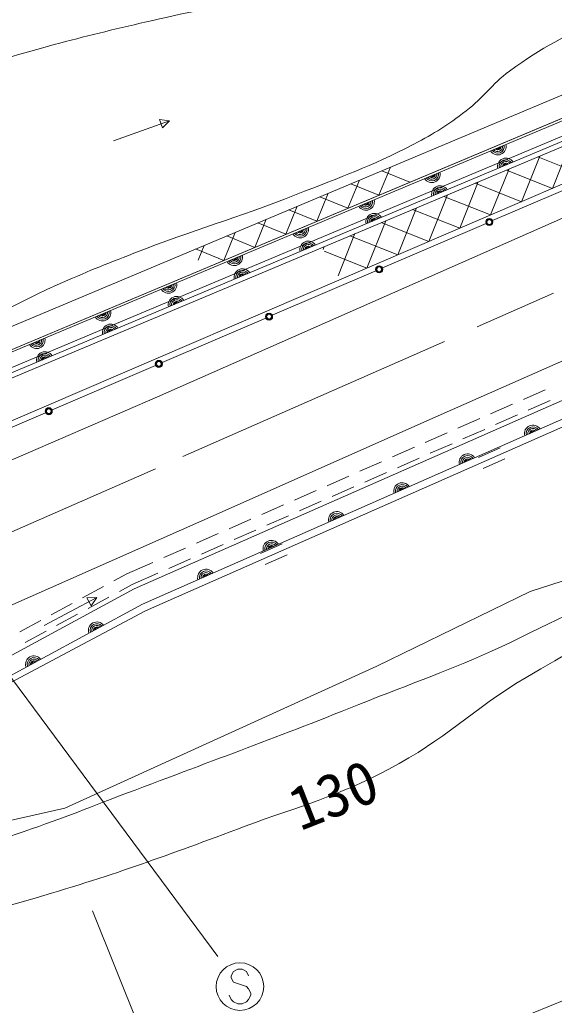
# Model space of a CAD drawing. Units: millimetres, scale not verified. Extents: x 40000 to 680000, y 20000 to 380000.
# Drawn here: x 232719 to 255163, y 249603 to 291020 of the extents above; entities that cross this region are included whole.
import ezdxf
from ezdxf.enums import TextEntityAlignment as Align

# ---------------------------------------------------------------- set-up
doc = ezdxf.new("R2010")
doc.units = ezdxf.units.MM
doc.header["$LTSCALE"] = 1000
doc.linetypes.add('CHAIN', pattern=[18.5, 12, -1.5, 3.5, -1.5])
for name, color, linetype, lineweight in [('M-BGD', 7, 'Continuous', 13), ('M-BMK', 2, 'CHAIN', 13), ('M-BMK-OTRS', 5, 'Continuous', 13), ('M-STR-HTXT', 7, 'Continuous', 13), ('M-STR-STRC', 7, 'Continuous', 13)]:
    doc.layers.add(name, color=color, linetype=linetype, lineweight=lineweight)
doc.styles.add('ＭＳ ゴシック', font='')
doc.styles.get('ＭＳ ゴシック').set_extended_font_data('MS Gothic')

msp = doc.modelspace()

# ---------------------------------------------------------------- linework, layer by layer
at = {"layer": 'M-BGD'}
for p, q in [((236652, 285929), (239004, 286776)), ((238588, 286825), (239004, 286776)), ((238715, 286472), (238588, 286825)), ((239004, 286776), (238715, 286472)), ((255850, 285836), (255090, 283931)), ((254557, 285293), (253791, 283372)), ((256390, 284489), (254468, 285256)), ((248282, 284825), (247802, 283646)), ((249105, 284194), (247927, 284675)), ((253263, 284749), (252492, 282814)), ((255090, 283931), (253154, 284703)), ((246979, 284277), (246498, 283098)), ((247802, 283646), (246623, 284127)), ((251970, 284205), (251193, 282255)), ((253791, 283372), (251840, 284150)), ((256923, 284447), (252574, 282577)), ((245675, 283728), (245194, 282550)), ((246498, 283098), (245319, 283579)), ((250677, 283661), (249893, 281697)), ((252492, 282814), (250526, 283598)), ((244371, 283180), (243891, 282002)), ((245194, 282550), (244016, 283031)), ((249383, 283117), (248594, 281138)), ((251193, 282255), (249212, 283045)), ((243068, 282632), (242587, 281454)), ((243891, 282002), (242712, 282483)), ((248090, 282574), (247295, 280580)), ((249893, 281697), (247897, 282493)), ((241764, 282084), (241283, 280905)), ((252299, 282459), (247949, 280589)), ((242587, 281454), (241408, 281934)), ((246796, 282030), (246087, 280252)), ((248594, 281138), (246583, 281940)), ((241283, 280905), (240105, 281386)), ((240460, 281536), (240206, 280912)), ((245503, 281486), (245457, 281370)), ((247295, 280580), (245499, 281296)), ((247674, 280471), (243325, 278601)), ((243049, 278483), (238700, 276613)), ((238424, 276495), (234075, 274625)), ((253864, 275066), (254779, 275469)), ((254072, 274612), (254988, 275015)), ((252491, 274462), (253406, 274865)), ((233799, 274506), (229450, 272637)), ((251118, 273857), (252033, 274260)), ((252700, 274007), (253615, 274410)), ((251327, 273402), (252242, 273806)), ((249745, 273252), (250661, 273655)), ((248373, 272647), (249288, 273051)), ((249954, 272798), (250869, 273201)), ((252891, 273028), (251976, 272624)), ((248582, 272193), (249497, 272596)), ((253093, 272570), (252178, 272167)), ((247000, 272043), (247915, 272446)), ((245627, 271438), (246542, 271841)), ((247209, 271588), (248124, 271992)), ((245836, 270984), (246751, 271387)), ((244255, 270833), (245170, 271237)), ((242882, 270229), (243797, 270632)), ((244463, 270379), (245379, 270782)), ((243091, 269774), (244006, 270178)), ((241509, 269624), (242424, 270027)), ((240136, 269019), (241052, 269423)), ((241718, 269170), (242633, 269573)), ((238764, 268415), (239679, 268818)), ((240345, 268565), (241260, 268968)), ((243742, 268991), (242827, 268587)), ((243944, 268533), (243029, 268130)), ((237216, 267733), (238306, 268213)), ((238973, 267960), (239888, 268363)), ((236674, 267439), (237216, 267733)), ((237436, 267284), (238515, 267759)), ((235356, 266723), (236235, 267200)), ((236904, 266994), (237436, 267284)), ((233749, 265562), (235955, 266738)), ((235536, 266727), (235955, 266738)), ((235586, 266278), (236465, 266756)), ((235955, 266738), (235713, 266396)), ((234038, 266007), (234917, 266484)), ((235713, 266396), (235536, 266727)), ((234268, 265563), (235147, 266040)), ((232720, 265291), (233599, 265768)), ((232950, 264847), (233828, 265324))]:
    msp.add_line(p, q, dxfattribs=at)
for points in [[(310301, 318753), (304756, 314117), (303102, 312642), (296819, 308191), (291657, 305125), (287276, 302771), (278589, 298192), (269357, 293750), (260314, 289884), (225305, 275163), (215694, 271531), (206342, 268854), (198227, 267453), (195224, 267038), (186362, 266700), (179669, 266898), (170794, 267757), (164814, 268652), (161018, 269707), (157868, 270786), (149105, 272190), (140249, 278013)], [(303663, 311937), (303485, 311435), (301959, 310358), (297310, 307435), (292100, 304341), (287699, 301977), (278995, 297388), (269729, 292930), (260558, 289009), (225621, 274320), (216050, 270620), (206562, 267978), (198365, 266563), (195303, 266141), (186366, 265799), (179612, 265999), (170684, 266863), (164626, 267771), (160751, 268847), (157576, 269935), (157558, 269943), (148795, 271346), (140249, 278013)], [(198309, 266455), (198380, 266464), (206584, 267880), (216082, 270525), (225659, 274227), (260597, 288917), (269770, 292839), (279040, 297299), (287746, 301888), (292149, 304254), (297362, 307350), (301926, 310239)], [(302332, 309766), (297675, 306838), (292444, 303732), (288028, 301359), (279310, 296763), (270018, 292292), (260831, 288365), (225883, 273671), (216271, 269955), (206716, 267294), (198473, 265872), (198375, 265858)], [(302438, 309596), (297779, 306667), (292543, 303557), (288122, 301182), (279400, 296584), (270101, 292110), (260909, 288181), (225958, 273485), (216334, 269765), (206760, 267099), (198503, 265674), (198397, 265659)], [(302691, 309525), (302545, 309427), (297883, 306497), (292641, 303383), (288216, 301006), (279490, 296406), (270184, 291928), (260987, 287996), (226033, 273300), (216397, 269575), (206804, 266904), (198534, 265476), (198419, 265460)], [(303072, 309498), (298285, 305961), (293249, 302156), (288860, 299772), (280064, 295196), (270684, 290712), (261587, 286723), (219964, 268831), (217027, 267843), (207237, 265022), (201933, 263964), (198660, 263896)], [(297310, 307435), (292100, 304341), (287699, 301977), (278995, 297388), (269729, 292930), (260666, 289055), (225621, 274320)], [(430580, 294588), (425945, 291476), (398091, 293916), (390356, 294937), (361606, 297314), (352357, 297852), (347458, 297752), (332342, 296669), (313011, 294985), (308760, 294330), (303682, 293042), (297971, 291449), (291085, 289171), (281583, 285572), (276105, 283326), (237874, 266456), (231347, 262930), (221405, 259345), (220991, 259187)], [(425919, 291178), (398058, 293618), (390324, 294638), (361584, 297014), (352351, 297552), (347471, 297452), (332366, 296370), (313047, 294687), (308820, 294036), (303759, 292752), (298058, 291162), (291185, 288888), (281693, 285293), (276223, 283050), (237995, 266181), (231432, 262695), (221490, 259110)], [(433052, 294372), (424538, 287302), (366058, 291423), (346997, 292348), (339477, 291974), (327925, 290956), (314305, 287888), (303351, 287622), (291037, 284126), (261697, 269427), (254150, 266998), (247718, 263855), (234618, 257888), (217831, 254101), (216302, 257947)], [(232073, 264143), (237525, 267104), (275821, 283973), (281267, 286251), (290809, 289871), (297725, 292133), (303466, 293754)]]:
    msp.add_lwpolyline(points, dxfattribs=at)
for centre, radius in [((252436, 282518), 150), ((252436, 282518), 120), ((252436, 282518), 100), ((247812, 280530), 150), ((247812, 280530), 120), ((247812, 280530), 100), ((243187, 278542), 150), ((243187, 278542), 120), ((243187, 278542), 100), ((238562, 276554), 150), ((238562, 276554), 120), ((238562, 276554), 100), ((233937, 274566), 150), ((233937, 274566), 120), ((233937, 274566), 100)]:
    msp.add_circle(centre, radius, dxfattribs=at)
for centre, radius, start, end in [((252786, 285692), 354, 211.6019, 14.0071), ((252786, 285692), 283, 213.826, 11.7831), ((252786, 285692), 212, 217.5723, 8.0367), ((252786, 285692), 142, 225.284, 0.325), ((252786, 285692), 100, 235.6017, 350.0073), ((253134, 284853), 354, 31.6019, 194.0071), ((253134, 284853), 283, 33.826, 191.7831), ((253134, 284853), 212, 37.5723, 188.0367), ((253134, 284853), 142, 45.284, 180.325), ((250021, 284529), 354, 211.6019, 14.0071), ((250021, 284529), 283, 213.826, 11.7831), ((250021, 284529), 212, 217.5723, 8.0367), ((253134, 284853), 100, 55.6017, 170.0073), ((250021, 284529), 142, 225.284, 0.325), ((250021, 284529), 100, 235.6017, 350.0073), ((250368, 283690), 354, 31.6019, 194.0071), ((250368, 283690), 283, 33.826, 191.7831), ((250368, 283690), 212, 37.5723, 188.0367), ((250368, 283690), 142, 45.284, 180.325), ((250368, 283690), 100, 55.6017, 170.0073), ((247255, 283366), 354, 211.6019, 14.0071), ((247255, 283366), 283, 213.826, 11.7831), ((247255, 283366), 212, 217.5723, 8.0367), ((247255, 283366), 142, 225.284, 0.325), ((247255, 283366), 100, 235.6017, 350.0073), ((247603, 282527), 354, 31.6019, 194.0071), ((247603, 282527), 283, 33.826, 191.7831), ((247603, 282527), 212, 37.5723, 188.0367), ((247603, 282527), 142, 45.284, 180.325), ((247603, 282527), 100, 55.6017, 170.0073), ((244490, 282203), 354, 211.6019, 14.0071), ((244490, 282203), 283, 213.826, 11.7831), ((244490, 282203), 212, 217.5723, 8.0367), ((244490, 282203), 142, 225.284, 0.325), ((244490, 282203), 100, 235.6017, 350.0073), ((244837, 281364), 354, 31.6019, 194.0071), ((244837, 281364), 283, 33.826, 191.7831), ((244837, 281364), 212, 37.5723, 188.0367), ((244837, 281364), 142, 45.284, 180.325), ((244837, 281364), 100, 55.6017, 170.0073), ((241724, 281041), 354, 211.6019, 14.0071), ((241724, 281041), 283, 213.826, 11.7831), ((241724, 281041), 212, 217.5723, 8.0367), ((241724, 281041), 142, 225.284, 0.325), ((241724, 281041), 100, 235.6017, 350.0073), ((242072, 280202), 354, 31.6019, 194.0071), ((242072, 280202), 283, 33.826, 191.7831), ((242072, 280202), 212, 37.5723, 188.0367), ((242072, 280202), 142, 45.284, 180.325), ((242072, 280202), 100, 55.6017, 170.0073), ((238959, 279878), 354, 211.6019, 14.0071), ((238959, 279878), 283, 213.826, 11.7831), ((238959, 279878), 212, 217.5723, 8.0367), ((238959, 279878), 142, 225.284, 0.325), ((238959, 279878), 100, 235.6017, 350.0073), ((239306, 279039), 354, 31.6019, 194.0071), ((239306, 279039), 283, 33.826, 191.7831), ((239306, 279039), 212, 37.5723, 188.0367), ((239306, 279039), 142, 45.284, 180.325), ((236193, 278715), 354, 211.6019, 14.0071), ((236193, 278715), 283, 213.826, 11.7831), ((236193, 278715), 212, 217.5723, 8.0367), ((239306, 279039), 100, 55.6017, 170.0073), ((236193, 278715), 142, 225.284, 0.325), ((236193, 278715), 100, 235.6017, 350.0073), ((236541, 277876), 354, 31.6019, 194.0071), ((236541, 277876), 283, 33.826, 191.7831), ((236541, 277876), 212, 37.5723, 188.0367), ((236541, 277876), 142, 45.284, 180.325), ((236541, 277876), 100, 55.6017, 170.0073), ((233428, 277552), 354, 211.6019, 14.0071), ((233428, 277552), 283, 213.826, 11.7831), ((233428, 277552), 212, 217.5723, 8.0367), ((233428, 277552), 142, 225.284, 0.325), ((233428, 277552), 100, 235.6017, 350.0073), ((233775, 276713), 354, 31.6019, 194.0071), ((233775, 276713), 283, 33.826, 191.7831), ((233775, 276713), 212, 37.5723, 188.0367), ((233775, 276713), 142, 45.284, 180.325), ((233775, 276713), 100, 55.6017, 170.0073), ((254267, 273630), 354, 32.608, 195.0131), ((254267, 273630), 283, 34.832, 192.7891), ((254267, 273630), 212, 38.5783, 189.0428), ((254267, 273630), 142, 46.2901, 181.3311), ((254267, 273630), 100, 56.6077, 171.0134), ((251522, 272419), 354, 32.608, 195.0131), ((251522, 272419), 283, 34.832, 192.7891), ((251522, 272419), 212, 38.5783, 189.0428), ((251522, 272419), 142, 46.2901, 181.3311), ((251522, 272419), 100, 56.6077, 171.0134), ((248777, 271208), 354, 32.608, 195.0131), ((248777, 271208), 283, 34.832, 192.7891), ((248777, 271208), 212, 38.5783, 189.0428), ((248777, 271208), 142, 46.2901, 181.3311), ((248777, 271208), 100, 56.6077, 171.0134), ((246033, 269997), 354, 32.608, 195.0131), ((246033, 269997), 283, 34.832, 192.7891), ((246033, 269997), 212, 38.5783, 189.0428), ((246033, 269997), 142, 46.2901, 181.3311), ((246033, 269997), 100, 56.6077, 171.0134), ((243288, 268786), 354, 32.608, 195.0131), ((243288, 268786), 283, 34.832, 192.7891), ((243288, 268786), 212, 38.5783, 189.0428), ((243288, 268786), 142, 46.2901, 181.3311), ((243288, 268786), 100, 56.6077, 171.0134), ((240543, 267575), 354, 32.608, 195.0131), ((240543, 267575), 283, 34.832, 192.7891), ((240543, 267575), 212, 38.5783, 189.0428), ((240543, 267575), 142, 46.2901, 181.3311), ((240543, 267575), 100, 56.6077, 171.0134), ((235956, 265358), 354, 37.1755, 199.5807), ((235956, 265358), 283, 39.3995, 197.3566), ((235956, 265358), 212, 43.1458, 193.6103), ((235956, 265358), 142, 50.8576, 185.8986), ((235956, 265358), 100, 61.1752, 175.5809), ((233316, 263932), 354, 37.1755, 199.5807), ((233316, 263932), 283, 39.3995, 197.3566), ((233316, 263932), 212, 43.1458, 193.6103), ((233316, 263932), 142, 50.8576, 185.8986), ((233316, 263932), 100, 61.1752, 175.5809)]:
    msp.add_arc(centre, radius, start, end, dxfattribs=at)
for points, knots in [([(149701, 282561), (150569, 280579), (150816, 279972), (151719, 278412), (152470, 277115), (152787, 276289), (153815, 275198), (154677, 274284), (155218, 273771), (156339, 273207), (158340, 272200), (159569, 271678), (161797, 271451), (163547, 271272), (164566, 271218), (166300, 271517), (169086, 271998), (170560, 272698), (173192, 273731), (175984, 274826), (177312, 275992), (180128, 277023), (182268, 277806), (183573, 277955), (185833, 278246), (190601, 278861), (193381, 277891), (198137, 278596), (202798, 279287), (205370, 279993), (209880, 281357), (214241, 282677), (216515, 283911), (220799, 285464), (224878, 286942), (227125, 287895), (231279, 289144), (234439, 290093), (236239, 290531), (239459, 291249), (242222, 291864), (243887, 291732), (246576, 292617), (249528, 293588), (251018, 294592), (253694, 296173), (257668, 298522), (259852, 299936), (263529, 302728), (265511, 304233), (266339, 305426), (268346, 306897), (269597, 307813), (270370, 308231), (271745, 308950), (275072, 310692), (277318, 310823), (280685, 312485), (282770, 313514), (283849, 314259), (285870, 315409), (287845, 316532), (289141, 316888), (290907, 318317), (292045, 319237), (292481, 319638), (293621, 320901)], [0, 0, 0, 0, 1, 1, 1, 2, 2, 2, 3, 3, 3, 4, 4, 4, 5, 5, 5, 6, 6, 6, 7, 7, 7, 8, 8, 8, 9, 9, 9, 10, 10, 10, 11, 11, 11, 12, 12, 12, 13, 13, 13, 14, 14, 14, 15, 15, 15, 16, 16, 16, 17, 17, 17, 18, 18, 18, 19, 19, 19, 20, 20, 20, 21, 21, 21, 22, 22, 22, 22]), ([(301553, 311545), (300746, 311293), (300496, 311182), (299838, 310899), (298395, 310278), (297734, 309640), (296389, 308828), (294903, 307931), (294140, 307303), (292592, 306517), (291038, 305728), (290105, 305413), (288470, 304806), (286977, 304252), (286108, 304031), (284584, 303569), (282382, 302901), (281070, 302776), (278912, 301979), (277910, 301609), (277333, 301423), (276389, 300923), (274200, 299766), (273147, 298818), (271001, 297582), (268474, 296127), (267082, 295247), (264419, 294060), (263078, 293462), (262227, 293381), (260870, 292823), (259403, 292219), (258586, 291862), (257183, 291123), (255626, 290302), (254698, 289912), (253285, 288862), (252509, 288285), (252228, 287778), (251459, 287190), (250650, 286572), (250166, 286256), (249261, 285787), (247398, 284823), (246275, 284444), (244323, 283673), (241692, 282634), (240147, 282243), (237515, 281207), (236247, 280707), (235533, 280436), (234291, 279876), (231920, 278806), (230706, 277941), (228264, 277046), (227171, 276646), (226504, 276600), (225368, 276344), (224364, 276118), (223784, 276071), (222787, 275815), (217925, 274566), (215291, 273539), (210438, 272259), (208647, 271787), (207611, 271658), (205794, 271297), (202948, 270730), (201279, 270753), (198484, 269974), (196901, 269532), (196101, 269022), (194541, 268503), (193349, 268107), (192689, 267849), (191467, 267561), (190427, 267315), (189821, 267300), (188760, 267170), (185639, 266787), (184513, 266881), (180715, 266867)], [0, 0, 0, 0, 1, 1, 1, 2, 2, 2, 3, 3, 3, 4, 4, 4, 5, 5, 5, 6, 6, 6, 7, 7, 7, 8, 8, 8, 9, 9, 9, 10, 10, 10, 11, 11, 11, 12, 12, 12, 13, 13, 13, 14, 14, 14, 15, 15, 15, 16, 16, 16, 17, 17, 17, 18, 18, 18, 19, 19, 19, 20, 20, 20, 21, 21, 21, 22, 22, 22, 23, 23, 23, 24, 24, 24, 25, 25, 25, 26, 26, 26, 27, 27, 27, 27]), ([(192683, 233937), (196040, 234329), (198196, 234156), (200522, 236361), (201517, 237304), (201764, 238111), (202689, 239123), (203975, 240529), (204983, 241028), (206282, 242422), (208348, 244639), (208831, 246536), (211207, 248416), (212172, 249179), (212960, 249207), (214128, 249594), (215349, 249999), (216063, 250128), (217313, 250434), (220639, 251249), (222529, 251592), (225866, 252361), (228816, 253041), (230510, 253265), (233414, 254122), (236884, 255146), (238787, 255862), (242178, 257123), (244559, 258008), (245973, 258344), (248221, 259525), (250617, 260783), (251654, 261992), (253977, 263378), (257348, 265389), (259376, 266270), (262859, 268080), (266215, 269824), (268113, 270765), (271483, 272481), (273624, 273572), (274773, 274290), (276967, 275269), (279045, 276196), (280229, 276674), (282366, 277454), (284170, 278113), (285196, 278452), (287053, 278943), (289891, 279692), (290985, 279757), (294465, 280171)], [0, 0, 0, 0, 1, 1, 1, 2, 2, 2, 3, 3, 3, 4, 4, 4, 5, 5, 5, 6, 6, 6, 7, 7, 7, 8, 8, 8, 9, 9, 9, 10, 10, 10, 11, 11, 11, 12, 12, 12, 13, 13, 13, 14, 14, 14, 15, 15, 15, 16, 16, 16, 17, 17, 17, 17]), ([(261697, 269427), (260500, 268664), (260158, 268469), (259156, 267883), (256949, 266594), (255649, 265979), (253347, 264869), (251056, 263765), (249688, 263334), (247327, 262389), (243394, 260815), (241160, 260010), (237198, 258510), (235393, 257826), (234395, 257405), (232567, 256789), (229945, 255905), (228420, 255594), (225766, 254813), (222866, 253961), (221214, 253572), (218348, 252613), (217500, 252330), (217049, 252101), (216198, 251825), (215166, 251491), (214528, 251503), (213506, 251140), (212502, 250784), (211939, 250561), (211014, 250033), (210000, 249454), (209540, 248960), (208646, 248209), (206992, 246819), (206091, 246001), (204602, 244437), (202755, 242497), (202386, 240816), (200404, 239015), (197594, 236461), (195565, 236082), (191598, 234895)], [0, 0, 0, 0, 1, 1, 1, 2, 2, 2, 3, 3, 3, 4, 4, 4, 5, 5, 5, 6, 6, 6, 7, 7, 7, 8, 8, 8, 9, 9, 9, 10, 10, 10, 11, 11, 11, 12, 12, 12, 13, 13, 13, 14, 14, 14, 14])]:
    msp.add_open_spline(points, degree=3, knots=knots, dxfattribs=at)
at = {"layer": 'M-BMK'}
msp.add_lwpolyline([(219124, 263948), (227428, 267328), (239572, 272659), (272190, 287052)], dxfattribs=at)
at = {"layer": 'M-BMK-OTRS'}
for points in [[(127060, 270642), (141664, 266596), (154503, 263225), (161429, 261751), (170481, 260238), (178317, 259561), (184940, 259498), (194511, 260320), (202766, 261817), (209846, 263717), (217658, 266427), (226266, 269877), (238504, 275169), (271086, 289555), (280853, 293567), (288537, 296419), (297424, 299305), (307223, 301769)], [(308185, 296386), (298653, 293908), (289959, 291099), (282479, 288332), (273032, 284398), (262397, 279723), (250292, 274380), (240364, 269964), (228495, 264708), (225363, 263353), (219504, 261007), (211582, 258257), (203969, 256008), (195227, 254280), (185235, 253388), (178127, 253138), (169216, 253914), (160406, 255769), (153005, 257484), (145966, 259156), (140007, 260778), (125280, 264627)]]:
    msp.add_lwpolyline(points, dxfattribs=at)
at = {"layer": 'M-STR-HTXT'}
msp.add_line((235770, 253578), (240572, 241646), dxfattribs=at)
for centre, radius, start, end in [((379736, -56043), 330105, 82.2716, 115.04013), ((381506, -66843), 336667, 82.65434, 116.44086)]:
    msp.add_arc(centre, radius, start, end, dxfattribs=at)
at = {"layer": 'M-STR-STRC'}
for p, q in [((231541, 264467), (241033, 251646)), ((241693, 251025), (241602, 250843)), ((241875, 251116), (241693, 251025)), ((242057, 251116), (241875, 251116)), ((242238, 251025), (242057, 251116)), ((242329, 250843), (242238, 251025)), ((241602, 250843), (241602, 250752)), ((241602, 250752), (241693, 250570)), ((241693, 250570), (242238, 250388)), ((242238, 250388), (242329, 250297)), ((242329, 250297), (242420, 250116)), ((241602, 249843), (241511, 250025)), ((241693, 249752), (241602, 249843)), ((241875, 249661), (241693, 249752)), ((242238, 249752), (242057, 249661)), ((242329, 249843), (242238, 249752)), ((242420, 250025), (242329, 249843)), ((242420, 250116), (242420, 250025)), ((242057, 249661), (241875, 249661))]:
    msp.add_line(p, q, dxfattribs=at)
msp.add_circle((241966, 250388), 1000, dxfattribs=at)

# ---------------------------------------------------------------- texts
at = {"layer": 'M-BGD', "style": 'ＭＳ ゴシック'}
msp.add_text('130', height=1833, rotation=21.553, dxfattribs=at).set_placement((245889, 258455), align=Align.MIDDLE_CENTER)

doc.saveas('drawing.dxf')
